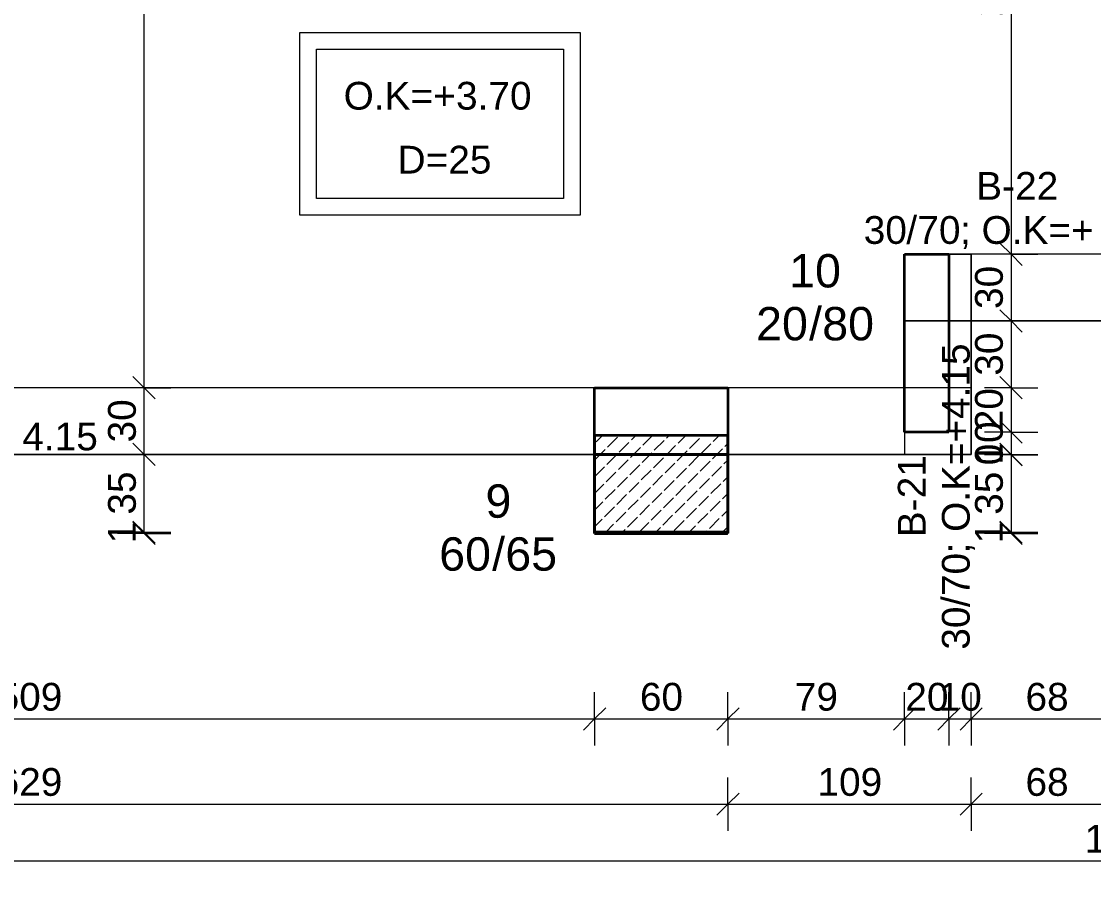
# Model space of a CAD drawing. Header units: centimetres. Extents: x 43 to 2252, y 95 to 1890.
# Drawn here: x 566.4 to 1049, y 94.9 to 484.7 of the extents above; entities that cross this region are included whole.
import ezdxf

# ---------------------------------------------------------------- set-up
doc = ezdxf.new("R2010")
doc.units = ezdxf.units.CM
doc.linetypes.add('Beton Ole', pattern=[0.3, 0.15, -0.15])
for name, color, linetype, lineweight in [('Dimensions', 130, 'Continuous', 9), ('Dimensions-50', 130, 'Continuous', 9), ('Floor Tags', 130, 'Continuous', 9), ('IfcBuildingElementProxy', 7, 'Continuous', 18), ('IfcColumn', 6, 'Continuous', 18), ('IfcSlab', 7, 'Continuous', 18), ('Structural Column Tags', 130, 'Continuous', 9), ('Structural Columns', 6, 'Continuous', 50), ('Structural Framing Tags', 130, 'Continuous', 9)]:
    doc.layers.add(name, color=color, linetype=linetype, lineweight=lineweight)
doc.styles.add('Arial', font='arial.ttf', dxfattribs={"height": 12.5})
doc.styles.add('Arial_1', font='arial.ttf', dxfattribs={"height": 15})
doc.dimstyles.new('Deng_-_2mm_Arial_2', dxfattribs={"dimscale": 30.48, "dimtxt": 12.753242, "dimasz": 0.328084, "dimexe": 0.393701, "dimexo": 0.0625, "dimgap": 0, "dimtad": 1, "dimdec": 0, "dimzin": 0, "dimdsep": 46, "dimtxsty": 'Arial', "dimblk1": 'OBLIQUE', "dimblk2": 'OBLIQUE', "dimsah": 1, "dimcen": 0.09, "dimazin": 0, "dimtfac": 1, "dimtdec": 4, "dimtix": 1, "dimtmove": 0, "dimatfit": 3, "dimfxl": 0.393701, "dimfxlon": 1, "dimtvp": 1, "dimtolj": 1, "dimtzin": 0, "dimarcsym": 2})
pattern_1 = [(45, (-73.237, -6758.822), (0.3422397, 7.8404), [6.271, -1.524])]

# ---------------------------------------------------------------- blocks, each defined once
blk = doc.blocks.new('M_Concrete-Rectangular Beam1 - 30_70-8932641-K-31')
at = {"layer": 'IfcBuildingElementProxy', "color": 43}
blk.add_line((-28.66, 15), (-28.66, -15), dxfattribs=at)
at = {"layer": 'IfcBuildingElementProxy', "color": 90}
blk.add_line((-28.66, -15), (-28.66, 15), dxfattribs=at)
at = {"layer": 'IfcBuildingElementProxy'}
for p, q in [((39.49, 15), (-28.66, 15)), ((-28.66, 15), (49.49, 15)), ((49.49, 15), (39.49, 15)), ((-28.66, -15), (39.49, -15)), ((-28.66, -15), (49.49, -15)), ((39.49, -15), (49.49, -15))]:
    blk.add_line(p, q, dxfattribs=at)
at = {"layer": 'IfcBuildingElementProxy', "color": 252}
for p, q in [((69.49, 15), (49.49, 15)), ((49.49, 15), (69.49, 15)), ((69.49, 15), (69.49, -15)), ((69.49, -15), (69.49, 15)), ((49.49, -15), (69.49, -15)), ((49.49, -15), (69.49, -15))]:
    blk.add_line(p, q, dxfattribs=at)
blk = doc.blocks.new('M_Concrete-Rectangular Beam1 - 30_70-8955399-K-31')
at = {"layer": 'IfcBuildingElementProxy'}
for p, q in [((-57.82, 15), (-57.82, 5)), ((-57.82, 5), (-57.82, 15)), ((-27.82, 15), (-57.82, 15)), ((-57.82, 15), (32.25, 15)), ((2.25, 15), (-27.82, 15)), ((32.25, 15), (2.25, 15)), ((32.25, 15), (32.25, -15)), ((32.25, -15), (32.25, 15)), ((22.18, -15), (32.25, -15)), ((22.18, -15), (32.25, -15))]:
    blk.add_line(p, q, dxfattribs=at)
at = {"layer": 'IfcBuildingElementProxy', "color": 252}
for p, q in [((-57.82, 5), (-57.82, -15)), ((-57.82, -15), (-57.82, 5)), ((-57.82, -15), (-27.82, -15)), ((-57.82, -15), (22.18, -15)), ((-27.82, -15), (2.25, -15)), ((2.25, -15), (22.18, -15))]:
    blk.add_line(p, q, dxfattribs=at)
blk = doc.blocks.new('TAGFLOOR - D_-1983752-K-31')
at = {"layer": 'Floor Tags'}
for p, q in [((-1.5477, -0.7734), (-1.5477, 0.8701)), ((-1.5477, 0.8701), (0.9758, 0.8701)), ((0.9758, 0.8701), (0.9758, -0.7734)), ((-1.3977, 0.7201), (0.8258, 0.7201)), ((-1.3977, -0.6234), (-1.3977, 0.7201)), ((0.8258, 0.7201), (0.8258, -0.6234)), ((0.8258, -0.6234), (-1.3977, -0.6234)), ((0.9758, -0.7734), (-1.5477, -0.7734))]:
    blk.add_line(p, q, dxfattribs=at)
blk = doc.blocks.new('DIMBLOCK30-K-31')
at = {"layer": 'Dimensions-50', "transparency": 16777216}
for p, q in [((315.85, 170.78), (315.85, 182.78)), ((824.39, 170.78), (824.39, 182.78)), ((315.85, 170.78), (320.85, 175.78)), ((824.39, 170.78), (829.39, 175.78)), ((315.85, 170.78), (310.85, 165.78)), ((315.85, 170.78), (824.39, 170.78)), ((315.85, 170.78), (315.85, 158.78)), ((824.39, 170.78), (819.39, 165.78)), ((824.39, 170.78), (824.39, 158.78))]:
    blk.add_line(p, q, dxfattribs=at)
at = {"layer": 'Dimensions-50', "color": 0, "transparency": 16777216, "insert": (555.7, 187.01), "char_height": 12.5, "width": 34.6103, "attachment_point": 1, "line_spacing_factor": 0.941778, "style": 'Arial'}
blk.add_mtext('509', dxfattribs=at)
blk = doc.blocks.new('_Oblique')
at = {"color": 0, "linetype": 'ByBlock', "lineweight": -2}
blk.add_line((-0.5, -0.5), (0.5, 0.5), dxfattribs=at)
blk = doc.blocks.new('DIMBLOCK31-K-31')
at = {"layer": 'Dimensions-50', "transparency": 16777216}
for p, q in [((824.39, 170.78), (824.39, 182.78)), ((884.39, 170.78), (884.39, 182.78)), ((824.39, 170.78), (829.39, 175.78)), ((884.39, 170.78), (889.39, 175.78)), ((824.39, 170.78), (819.39, 165.78)), ((824.39, 170.78), (884.39, 170.78)), ((824.39, 170.78), (824.39, 158.78)), ((884.39, 170.78), (879.39, 165.78)), ((884.39, 170.78), (884.39, 158.78))]:
    blk.add_line(p, q, dxfattribs=at)
at = {"layer": 'Dimensions-50', "color": 0, "transparency": 16777216, "insert": (844.78, 187.01), "char_height": 12.5, "width": 23.0736, "attachment_point": 1, "line_spacing_factor": 0.941778, "style": 'Arial'}
blk.add_mtext('60', dxfattribs=at)
blk = doc.blocks.new('DIMBLOCK32-K-31')
at = {"layer": 'Dimensions-50', "transparency": 16777216}
for p, q in [((884.39, 170.78), (884.39, 182.78)), ((963.87, 170.78), (963.87, 182.78)), ((884.39, 170.78), (889.39, 175.78)), ((963.87, 170.78), (968.87, 175.78)), ((884.39, 170.78), (879.39, 165.78)), ((884.39, 170.78), (963.87, 170.78)), ((884.39, 170.78), (884.39, 158.78)), ((963.87, 170.78), (958.87, 165.78)), ((963.87, 170.78), (963.87, 158.78))]:
    blk.add_line(p, q, dxfattribs=at)
at = {"layer": 'Dimensions-50', "color": 0, "transparency": 16777216, "insert": (914.52, 187.01), "char_height": 12.5, "width": 23.0736, "attachment_point": 1, "line_spacing_factor": 0.941778, "style": 'Arial'}
blk.add_mtext('79', dxfattribs=at)
blk = doc.blocks.new('DIMBLOCK33-K-31')
at = {"layer": 'Dimensions-50', "transparency": 16777216}
for p, q in [((963.87, 170.78), (963.87, 182.78)), ((983.87, 170.78), (983.87, 182.78)), ((963.87, 170.78), (968.87, 175.78)), ((983.87, 170.78), (988.87, 175.78)), ((963.87, 170.78), (958.87, 165.78)), ((963.87, 170.78), (983.87, 170.78)), ((963.87, 170.78), (963.87, 158.78)), ((983.87, 170.78), (978.87, 165.78)), ((983.87, 170.78), (983.87, 158.78))]:
    blk.add_line(p, q, dxfattribs=at)
at = {"layer": 'Dimensions-50', "color": 0, "transparency": 16777216, "insert": (964.25, 187.01), "char_height": 12.5, "width": 23.0736, "attachment_point": 1, "line_spacing_factor": 0.941778, "style": 'Arial'}
blk.add_mtext('20', dxfattribs=at)
blk = doc.blocks.new('DIMBLOCK34-K-31')
at = {"layer": 'Dimensions-50', "transparency": 16777216}
for p, q in [((983.87, 170.78), (983.87, 182.78)), ((993.87, 170.78), (993.87, 182.78)), ((983.87, 170.78), (988.87, 175.78)), ((993.87, 170.78), (998.87, 175.78)), ((983.87, 170.78), (978.87, 165.78)), ((983.87, 170.78), (993.87, 170.78)), ((983.87, 170.78), (983.87, 158.78)), ((993.87, 170.78), (988.87, 165.78)), ((993.87, 170.78), (993.87, 158.78))]:
    blk.add_line(p, q, dxfattribs=at)
at = {"layer": 'Dimensions-50', "color": 0, "transparency": 16777216, "insert": (979.25, 187.01), "char_height": 12.5, "width": 23.0736, "attachment_point": 1, "line_spacing_factor": 0.941778, "style": 'Arial'}
blk.add_mtext('10', dxfattribs=at)
blk = doc.blocks.new('DIMBLOCK35-K-31')
at = {"layer": 'Dimensions-50', "transparency": 16777216}
for p, q in [((993.87, 170.78), (993.87, 182.78)), ((1062.02, 170.78), (1062.02, 182.78)), ((993.87, 170.78), (998.87, 175.78)), ((1062.02, 170.78), (1067.02, 175.78)), ((993.87, 170.78), (988.87, 165.78)), ((993.87, 170.78), (1062.02, 170.78)), ((993.87, 170.78), (993.87, 158.78)), ((1062.02, 170.78), (1057.02, 165.78)), ((1062.02, 170.78), (1062.02, 158.78))]:
    blk.add_line(p, q, dxfattribs=at)
at = {"layer": 'Dimensions-50', "color": 0, "transparency": 16777216, "insert": (1018.33, 187.01), "char_height": 12.5, "width": 23.0736, "attachment_point": 1, "line_spacing_factor": 0.941778, "style": 'Arial'}
blk.add_mtext('68', dxfattribs=at)
blk = doc.blocks.new('DIMBLOCK49-K-31')
at = {"layer": 'Dimensions-50', "transparency": 16777216}
for p, q in [((255.85, 132.44), (255.85, 144.44)), ((884.39, 132.44), (884.39, 144.44)), ((255.85, 132.44), (260.85, 137.44)), ((884.39, 132.44), (889.39, 137.44)), ((255.85, 132.44), (250.85, 127.44)), ((255.85, 132.44), (884.39, 132.44)), ((255.85, 132.44), (255.85, 120.44)), ((884.39, 132.44), (879.39, 127.44)), ((884.39, 132.44), (884.39, 120.44))]:
    blk.add_line(p, q, dxfattribs=at)
at = {"layer": 'Dimensions-50', "color": 0, "transparency": 16777216, "insert": (555.7, 148.67), "char_height": 12.5, "width": 34.6103, "attachment_point": 1, "line_spacing_factor": 0.941778, "style": 'Arial'}
blk.add_mtext('629', dxfattribs=at)
blk = doc.blocks.new('DIMBLOCK50-K-31')
at = {"layer": 'Dimensions-50', "transparency": 16777216}
for p, q in [((884.39, 132.44), (884.39, 144.44)), ((993.87, 132.44), (993.87, 144.44)), ((884.39, 132.44), (889.39, 137.44)), ((993.87, 132.44), (998.87, 137.44)), ((884.39, 132.44), (879.39, 127.44)), ((884.39, 132.44), (993.87, 132.44)), ((884.39, 132.44), (884.39, 120.44)), ((993.87, 132.44), (988.87, 127.44)), ((993.87, 132.44), (993.87, 120.44))]:
    blk.add_line(p, q, dxfattribs=at)
at = {"layer": 'Dimensions-50', "color": 0, "transparency": 16777216, "insert": (924.71, 148.67), "char_height": 12.5, "width": 34.6103, "attachment_point": 1, "line_spacing_factor": 0.941778, "style": 'Arial'}
blk.add_mtext('109', dxfattribs=at)
blk = doc.blocks.new('DIMBLOCK51-K-31')
at = {"layer": 'Dimensions-50', "transparency": 16777216}
for p, q in [((993.87, 132.44), (993.87, 144.44)), ((1062.02, 132.44), (1062.02, 144.44)), ((993.87, 132.44), (998.87, 137.44)), ((1062.02, 132.44), (1067.02, 137.44)), ((993.87, 132.44), (988.87, 127.44)), ((993.87, 132.44), (1062.02, 132.44)), ((993.87, 132.44), (993.87, 120.44)), ((1062.02, 132.44), (1057.02, 127.44)), ((1062.02, 132.44), (1062.02, 120.44))]:
    blk.add_line(p, q, dxfattribs=at)
at = {"layer": 'Dimensions-50', "color": 0, "transparency": 16777216, "insert": (1018.33, 148.67), "char_height": 12.5, "width": 23.0736, "attachment_point": 1, "line_spacing_factor": 0.941778, "style": 'Arial'}
blk.add_mtext('68', dxfattribs=at)
blk = doc.blocks.new('DIMBLOCK55-K-31')
at = {"layer": 'Dimensions-50', "transparency": 16777216}
for p, q in [((255.85, 106.88), (255.85, 118.88)), ((1872.6, 106.88), (1872.6, 118.88)), ((255.85, 106.88), (260.85, 111.88)), ((1872.6, 106.88), (1877.6, 111.88)), ((255.85, 106.88), (250.85, 101.88)), ((255.85, 106.88), (1872.6, 106.88)), ((255.85, 106.88), (255.85, 94.88)), ((1872.6, 106.88), (1867.6, 101.88)), ((1872.6, 106.88), (1872.6, 94.88))]:
    blk.add_line(p, q, dxfattribs=at)
at = {"layer": 'Dimensions-50', "color": 0, "transparency": 16777216, "insert": (1045, 123.11), "char_height": 12.5, "width": 46.1471, "attachment_point": 1, "line_spacing_factor": 0.941778, "style": 'Arial'}
blk.add_mtext('1617', dxfattribs=at)
blk = doc.blocks.new('DIMBLOCK172-K-31')
at = {"layer": 'Dimensions-50', "transparency": 16777216}
for p, q in [((1011.85, 622.95), (1006.85, 627.95)), ((1011.85, 622.95), (999.85, 622.95)), ((1011.85, 622.95), (1011.85, 379.92)), ((1011.85, 622.95), (1016.85, 617.95)), ((1011.85, 622.95), (1023.85, 622.95)), ((1011.85, 379.92), (1006.85, 384.92)), ((1011.85, 379.92), (999.85, 379.92)), ((1011.85, 379.92), (1016.85, 374.92)), ((1011.85, 379.92), (1023.85, 379.92))]:
    blk.add_line(p, q, dxfattribs=at)
at = {"layer": 'Dimensions-50', "color": 0, "transparency": 16777216, "insert": (995.63, 487.01), "char_height": 12.5, "width": 34.6103, "attachment_point": 1, "rotation": 90, "line_spacing_factor": 0.941778, "style": 'Arial'}
blk.add_mtext('243', dxfattribs=at)
blk = doc.blocks.new('DIMBLOCK173-K-31')
at = {"layer": 'Dimensions-50', "transparency": 16777216}
for p, q in [((1011.85, 379.92), (1006.85, 384.92)), ((1011.85, 379.92), (999.85, 379.92)), ((1011.85, 379.92), (1011.85, 349.92)), ((1011.85, 379.92), (1016.85, 374.92)), ((1011.85, 379.92), (1023.85, 379.92)), ((1011.85, 349.92), (1006.85, 354.92)), ((1011.85, 349.92), (999.85, 349.92)), ((1011.85, 349.92), (1016.85, 344.92)), ((1011.85, 349.92), (1023.85, 349.92))]:
    blk.add_line(p, q, dxfattribs=at)
at = {"layer": 'Dimensions-50', "color": 0, "transparency": 16777216, "insert": (995.63, 355.3), "char_height": 12.5, "width": 23.0736, "attachment_point": 1, "rotation": 90, "line_spacing_factor": 0.941778, "style": 'Arial'}
blk.add_mtext('30', dxfattribs=at)
blk = doc.blocks.new('DIMBLOCK174-K-31')
at = {"layer": 'Dimensions-50', "transparency": 16777216}
for p, q in [((1011.85, 349.92), (1006.85, 354.92)), ((1011.85, 349.92), (999.85, 349.92)), ((1011.85, 349.92), (1011.85, 319.85)), ((1011.85, 349.92), (1016.85, 344.92)), ((1011.85, 349.92), (1023.85, 349.92)), ((1011.85, 319.85), (1006.85, 324.85)), ((1011.85, 319.85), (999.85, 319.85)), ((1011.85, 319.85), (1016.85, 314.85)), ((1011.85, 319.85), (1023.85, 319.85))]:
    blk.add_line(p, q, dxfattribs=at)
at = {"layer": 'Dimensions-50', "color": 0, "transparency": 16777216, "insert": (995.63, 325.27), "char_height": 12.5, "width": 23.0736, "attachment_point": 1, "rotation": 90, "line_spacing_factor": 0.941778, "style": 'Arial'}
blk.add_mtext('30', dxfattribs=at)
blk = doc.blocks.new('DIMBLOCK175-K-31')
at = {"layer": 'Dimensions-50', "transparency": 16777216}
for p, q in [((1011.85, 319.85), (1006.85, 324.85)), ((1011.85, 319.85), (999.85, 319.85)), ((1011.85, 319.85), (1011.85, 299.92)), ((1011.85, 319.85), (1016.85, 314.85)), ((1011.85, 319.85), (1023.85, 319.85)), ((1011.85, 299.92), (1006.85, 304.92)), ((1011.85, 299.92), (999.85, 299.92)), ((1011.85, 299.92), (1016.85, 294.92)), ((1011.85, 299.92), (1023.85, 299.92))]:
    blk.add_line(p, q, dxfattribs=at)
at = {"layer": 'Dimensions-50', "color": 0, "transparency": 16777216, "insert": (995.63, 300.27), "char_height": 12.5, "width": 23.0736, "attachment_point": 1, "rotation": 90, "line_spacing_factor": 0.941778, "style": 'Arial'}
blk.add_mtext('20', dxfattribs=at)
blk = doc.blocks.new('DIMBLOCK176-K-31')
at = {"layer": 'Dimensions-50', "transparency": 16777216}
for p, q in [((1011.85, 299.92), (1006.85, 304.92)), ((1011.85, 299.92), (999.85, 299.92)), ((1011.85, 299.92), (1011.85, 289.85)), ((1011.85, 299.92), (1016.85, 294.92)), ((1011.85, 299.92), (1023.85, 299.92)), ((1011.85, 289.85), (1006.85, 294.85)), ((1011.85, 289.85), (999.85, 289.85)), ((1011.85, 289.85), (1016.85, 284.85)), ((1011.85, 289.85), (1023.85, 289.85))]:
    blk.add_line(p, q, dxfattribs=at)
at = {"layer": 'Dimensions-50', "color": 0, "transparency": 16777216, "insert": (995.63, 285.27), "char_height": 12.5, "width": 23.0736, "attachment_point": 1, "rotation": 90, "line_spacing_factor": 0.941778, "style": 'Arial'}
blk.add_mtext('10', dxfattribs=at)
blk = doc.blocks.new('DIMBLOCK177-K-31')
at = {"layer": 'Dimensions-50', "transparency": 16777216}
for p, q in [((1011.85, 289.85), (1006.85, 294.85)), ((1011.85, 289.69), (1006.85, 294.69)), ((1011.85, 289.85), (999.85, 289.85)), ((1011.85, 289.69), (999.85, 289.69)), ((1011.85, 289.85), (1011.85, 289.69)), ((1011.85, 289.85), (1016.85, 284.85)), ((1011.85, 289.85), (1023.85, 289.85)), ((1011.85, 289.69), (1016.85, 284.69)), ((1011.85, 289.69), (1023.85, 289.69))]:
    blk.add_line(p, q, dxfattribs=at)
at = {"layer": 'Dimensions-50', "color": 0, "transparency": 16777216, "insert": (995.63, 284.96), "char_height": 12.5, "width": 11.5368, "attachment_point": 1, "rotation": 90, "line_spacing_factor": 0.941778, "style": 'Arial'}
blk.add_mtext('\\fArial|b0|i0|c177|p34|;0', dxfattribs=at)
blk = doc.blocks.new('DIMBLOCK178-K-31')
at = {"layer": 'Dimensions-50', "transparency": 16777216}
for p, q in [((1011.85, 289.69), (1006.85, 294.69)), ((1011.85, 289.69), (999.85, 289.69)), ((1011.85, 289.69), (1011.85, 254.85)), ((1011.85, 289.69), (1016.85, 284.69)), ((1011.85, 289.69), (1023.85, 289.69)), ((1011.85, 254.85), (1006.85, 259.85)), ((1011.85, 254.85), (999.85, 254.85)), ((1011.85, 254.85), (1016.85, 249.85)), ((1011.85, 254.85), (1023.85, 254.85))]:
    blk.add_line(p, q, dxfattribs=at)
at = {"layer": 'Dimensions-50', "color": 0, "transparency": 16777216, "insert": (995.63, 262.66), "char_height": 12.5, "width": 23.0736, "attachment_point": 1, "rotation": 90, "line_spacing_factor": 0.941778, "style": 'Arial'}
blk.add_mtext('35', dxfattribs=at)
blk = doc.blocks.new('DIMBLOCK179-K-31')
at = {"layer": 'Dimensions-50', "transparency": 16777216}
for p, q in [((1011.85, 254.85), (1006.85, 259.85)), ((1011.85, 254.32), (1006.85, 259.32)), ((1011.85, 254.85), (999.85, 254.85)), ((1011.85, 254.32), (999.85, 254.32)), ((1011.85, 254.85), (1011.85, 254.32)), ((1011.85, 254.85), (1016.85, 249.85)), ((1011.85, 254.85), (1023.85, 254.85)), ((1011.85, 254.32), (1016.85, 249.32)), ((1011.85, 254.32), (1023.85, 254.32))]:
    blk.add_line(p, q, dxfattribs=at)
at = {"layer": 'Dimensions-50', "color": 0, "transparency": 16777216, "insert": (995.63, 249.77), "char_height": 12.5, "width": 11.5368, "attachment_point": 1, "rotation": 90, "line_spacing_factor": 0.941778, "style": 'Arial'}
blk.add_mtext('\\fArial|b0|i0|c177|p34|;1', dxfattribs=at)
blk = doc.blocks.new('DIMBLOCK180-K-31')
at = {"layer": 'Dimensions-50', "transparency": 16777216}
for p, q in [((621.61, 254.85), (616.61, 259.85)), ((621.61, 254.32), (616.61, 259.32)), ((621.61, 254.85), (609.61, 254.85)), ((621.61, 254.32), (609.61, 254.32)), ((621.61, 254.32), (621.61, 254.85)), ((621.61, 254.85), (626.61, 249.85)), ((621.61, 254.85), (633.61, 254.85)), ((621.61, 254.32), (626.61, 249.32)), ((621.61, 254.32), (633.61, 254.32))]:
    blk.add_line(p, q, dxfattribs=at)
at = {"layer": 'Dimensions-50', "color": 0, "transparency": 16777216, "insert": (605.39, 249.77), "char_height": 12.5, "width": 11.5368, "attachment_point": 1, "rotation": 90, "line_spacing_factor": 0.941778, "style": 'Arial'}
blk.add_mtext('\\fArial|b0|i0|c177|p34|;1', dxfattribs=at)
blk = doc.blocks.new('DIMBLOCK181-K-31')
at = {"layer": 'Dimensions-50', "transparency": 16777216}
for p, q in [((621.61, 289.85), (616.61, 294.85)), ((621.61, 289.85), (609.61, 289.85)), ((621.61, 254.85), (621.61, 289.85)), ((621.61, 289.85), (626.61, 284.85)), ((621.61, 289.85), (633.61, 289.85)), ((621.61, 254.85), (616.61, 259.85)), ((621.61, 254.85), (609.61, 254.85)), ((621.61, 254.85), (626.61, 249.85)), ((621.61, 254.85), (633.61, 254.85))]:
    blk.add_line(p, q, dxfattribs=at)
at = {"layer": 'Dimensions-50', "color": 0, "transparency": 16777216, "insert": (605.39, 262.73), "char_height": 12.5, "width": 23.0736, "attachment_point": 1, "rotation": 90, "line_spacing_factor": 0.941778, "style": 'Arial'}
blk.add_mtext('35', dxfattribs=at)
blk = doc.blocks.new('DIMBLOCK182-K-31')
at = {"layer": 'Dimensions-50', "transparency": 16777216}
for p, q in [((621.61, 319.85), (616.61, 324.85)), ((621.61, 319.85), (609.61, 319.85)), ((621.61, 289.85), (621.61, 319.85)), ((621.61, 319.85), (626.61, 314.85)), ((621.61, 319.85), (633.61, 319.85)), ((621.61, 289.85), (616.61, 294.85)), ((621.61, 289.85), (609.61, 289.85)), ((621.61, 289.85), (626.61, 284.85)), ((621.61, 289.85), (633.61, 289.85))]:
    blk.add_line(p, q, dxfattribs=at)
at = {"layer": 'Dimensions-50', "color": 0, "transparency": 16777216, "insert": (605.39, 295.23), "char_height": 12.5, "width": 23.0736, "attachment_point": 1, "rotation": 90, "line_spacing_factor": 0.941778, "style": 'Arial'}
blk.add_mtext('30', dxfattribs=at)
blk = doc.blocks.new('DIMBLOCK183-K-31')
at = {"layer": 'Dimensions-50', "transparency": 16777216}
for p, q in [((621.61, 812.76), (616.61, 817.76)), ((621.61, 812.76), (609.61, 812.76)), ((621.61, 319.85), (621.61, 812.76)), ((621.61, 812.76), (626.61, 807.76)), ((621.61, 812.76), (633.61, 812.76)), ((621.61, 319.85), (616.61, 324.85)), ((621.61, 319.85), (609.61, 319.85)), ((621.61, 319.85), (626.61, 314.85)), ((621.61, 319.85), (633.61, 319.85))]:
    blk.add_line(p, q, dxfattribs=at)
at = {"layer": 'Dimensions-50', "color": 0, "transparency": 16777216, "insert": (605.39, 551.88), "char_height": 12.5, "width": 34.6103, "attachment_point": 1, "rotation": 90, "line_spacing_factor": 0.941778, "style": 'Arial'}
blk.add_mtext('493', dxfattribs=at)

msp = doc.modelspace()

# ---------------------------------------------------------------- hatches: boundary and pattern name
at = {"layer": 'IfcColumn', "linetype": 'Beton Ole'}
h = msp.add_hatch(dxfattribs=at)
h.set_pattern_fill('FP_1', style=0, pattern_type=2)
h.set_pattern_definition(pattern_1)
h.paths.add_polyline_path([(824.39, 289.85), (884.39, 289.85), (884.39, 298.32), (824.39, 298.32)])
h = msp.add_hatch(dxfattribs=at)
h.set_pattern_fill('FP_1', style=0, pattern_type=2)
h.set_pattern_definition(pattern_1)
h.paths.add_polyline_path([(884.39, 254.85), (884.39, 289.85), (824.39, 289.85), (824.39, 254.85)])
h = msp.add_hatch(dxfattribs=at)
h.set_pattern_fill('FP_1', style=0, pattern_type=2)
h.set_pattern_definition(pattern_1)
h.paths.add_polyline_path([(884.39, 254.32), (884.39, 254.85), (824.39, 254.85), (824.39, 254.32)])

# ---------------------------------------------------------------- linework, layer by layer
at = {"layer": 'IfcBuildingElementProxy'}
for p, q in [((824.39, 319.85), (315.85, 319.85)), ((824.39, 319.85), (315.85, 319.85)), ((963.87, 319.85), (884.39, 319.85)), ((963.87, 319.85), (884.39, 319.85)), ((993.87, 319.85), (983.87, 319.85)), ((993.87, 319.85), (983.87, 319.85)), ((993.87, 289.85), (993.87, 319.85)), ((993.87, 319.85), (993.87, 289.85)), ((285.85, 289.85), (824.39, 289.85)), ((824.39, 289.85), (285.85, 289.85)), ((884.39, 289.85), (963.87, 289.85)), ((993.87, 289.85), (884.39, 289.85)), ((963.87, 289.85), (993.87, 289.85))]:
    msp.add_line(p, q, dxfattribs=at)
at = {"layer": 'IfcBuildingElementProxy', "color": 252}
for p, q in [((884.39, 319.85), (824.39, 319.85)), ((884.39, 319.85), (824.39, 319.85)), ((983.87, 319.85), (963.87, 319.85)), ((983.87, 319.85), (963.87, 319.85)), ((884.39, 289.85), (824.39, 289.85))]:
    msp.add_line(p, q, dxfattribs=at)
at = {"layer": 'IfcBuildingElementProxy', "color": 90}
msp.add_line((824.39, 289.85), (884.39, 289.85), dxfattribs=at)
at = {"layer": 'IfcColumn', "color": 8, "linetype": 'Beton Ole', "lineweight": 35}
for p, q in [((963.87, 299.92), (963.87, 379.92)), ((963.87, 379.92), (983.87, 379.92)), ((983.87, 379.92), (983.87, 299.92)), ((824.39, 289.85), (824.39, 319.85)), ((824.39, 319.85), (884.39, 319.85)), ((884.39, 319.85), (884.39, 289.85)), ((983.87, 299.92), (963.87, 299.92)), ((824.39, 298.32), (824.39, 289.85)), ((884.39, 298.32), (824.39, 298.32)), ((884.39, 289.85), (884.39, 298.32)), ((884.39, 289.85), (824.39, 289.85)), ((824.39, 289.85), (884.39, 289.85)), ((824.39, 254.85), (824.39, 289.85)), ((824.39, 289.85), (884.39, 289.85)), ((884.39, 289.85), (824.39, 289.85)), ((884.39, 289.85), (884.39, 254.85))]:
    msp.add_line(p, q, dxfattribs=at)
at = {"layer": 'IfcColumn', "color": 10, "linetype": 'Beton Ole', "lineweight": 35}
for p, q in [((884.39, 298.32), (824.39, 298.32)), ((824.39, 298.32), (824.39, 289.85)), ((884.39, 289.85), (884.39, 298.32)), ((824.39, 289.85), (824.39, 254.85)), ((824.39, 289.85), (824.39, 254.85)), ((884.39, 254.85), (884.39, 289.85)), ((884.39, 254.85), (884.39, 289.85)), ((884.39, 254.85), (824.39, 254.85)), ((824.39, 254.32), (824.39, 254.85)), ((824.39, 254.32), (884.39, 254.32)), ((884.39, 254.85), (884.39, 254.32))]:
    msp.add_line(p, q, dxfattribs=at)
at = {"layer": 'IfcColumn', "color": 9, "linetype": 'Beton Ole', "lineweight": 35}
for p, q in [((824.39, 254.85), (824.39, 254.32)), ((884.39, 254.32), (824.39, 254.32)), ((884.39, 254.32), (884.39, 254.85))]:
    msp.add_line(p, q, dxfattribs=at)
at = {"layer": 'IfcSlab'}
for p, q in [((1082.02, 349.92), (993.87, 349.92)), ((993.87, 349.92), (993.87, 289.85)), ((255.85, 289.85), (993.87, 289.85))]:
    msp.add_line(p, q, dxfattribs=at)
at = {"layer": 'Structural Columns', "color": 10, "lineweight": 35}
for p, q in [((963.87, 299.92), (963.87, 379.92)), ((963.87, 379.92), (983.87, 379.92)), ((983.87, 379.92), (983.87, 299.92)), ((824.39, 254.85), (824.39, 319.85)), ((824.39, 319.85), (884.39, 319.85)), ((884.39, 319.85), (884.39, 254.85)), ((983.87, 299.92), (963.87, 299.92)), ((884.39, 254.85), (824.39, 254.85))]:
    msp.add_line(p, q, dxfattribs=at)

# ---------------------------------------------------------------- block references
at = {"layer": 'Floor Tags', "xscale": 49.99999999999998, "yscale": 49.99999999999998, "zscale": 49.99999999999998}
msp.add_blockref('TAGFLOOR - D_-1983752-K-31', (769.07, 436.18), dxfattribs=at)
at = {"layer": 'IfcBuildingElementProxy'}
for name, p, rotation in [('M_Concrete-Rectangular Beam1 - 30_70-8932641-K-31', (1033.36, 364.92), 180), ('M_Concrete-Rectangular Beam1 - 30_70-8955399-K-31', (978.87, 322.09), 270)]:
    msp.add_blockref(name, p, dxfattribs=dict(at, rotation=rotation))

# ---------------------------------------------------------------- texts
at = {"layer": 'Structural Column Tags', "color": 7, "char_height": 15, "attachment_point": 1, "style": 'Arial_1'}
for s, insert, width in [('10', (911.97, 380), 28.8607), ('20', (897.09, 356.19), 28.8607), ('\\fArial|b0|i0|c177|p34|;/', (920.9, 356.19), 7.2152), ('80', (926.85, 356.19), 28.8607), ('\\fArial|b0|i0|c177|p34|;9', (775.28, 276.35), 14.4304), ('60', (754.44, 252.53), 28.8607), ('\\fArial|b0|i0|c177|p34|;/', (778.26, 252.53), 7.2152), ('65', (784.21, 252.53), 28.8607)]:
    msp.add_mtext(s, dxfattribs=dict(at, insert=insert, width=width))
at = {"layer": 'Structural Framing Tags', "color": 7, "char_height": 12.5, "attachment_point": 1, "style": 'Arial'}
for s, insert, width in [('B-', (996.13, 416.96), 21.2447), ('22', (1013.66, 416.96), 23.2489), ('30', (945.53, 397.11), 23.2489), ('\\fArial|b0|i0|c177|p34|;/', (964.71, 397.11), 6.0127), ('70', (969.67, 397.11), 23.2489), ('; O.K=+', (988.86, 397.11), 73.3544), ('4.15', (566.82, 304.18), 40.8861)]:
    msp.add_mtext(s, dxfattribs=dict(at, insert=insert, width=width))
at = {"layer": 'Structural Framing Tags', "color": 7, "char_height": 12.5, "attachment_point": 1, "rotation": 90, "style": 'Arial'}
for s, insert, width in [('4.15', (980.72, 305.8), 40.8861), ('; O.K=+', (980.72, 245.27), 73.3544), ('21', (960.88, 270.08), 23.2489), ('B-', (960.88, 252.55), 21.2447), ('70', (980.72, 226.09), 23.2489), ('\\fArial|b0|i0|c177|p34|;/', (980.72, 221.13), 6.0127), ('30', (980.72, 201.95), 23.2489)]:
    msp.add_mtext(s, dxfattribs=dict(at, insert=insert, width=width))

# ---------------------------------------------------------------- dimensions: what is measured, and where the dimension line sits
at = {"layer": 'Dimensions'}
for base, p1, p2, override, picture, middle in [((621.61, 812.76), (609.61, 319.85), (609.61, 812.76), {"dimpost": '<>', "dimfxl": 492.917294}, 'DIMBLOCK183-K-31', (615.23, 566.3)), ((1011.85, 379.92), (1023.85, 622.95), (1023.85, 379.92), {"dimpost": '<>', "dimfxl": 243.034756}, 'DIMBLOCK172-K-31', (1005.47, 501.43)), ((1011.85, 349.92), (1023.85, 379.92), (1023.85, 349.92), {"dimpost": '<>', "dimfxl": 30}, 'DIMBLOCK173-K-31', (1005.47, 364.92)), ((1011.85, 319.85), (1023.85, 349.92), (999.85, 319.85), {"dimpost": '<>', "dimfxl": 38.474241}, 'DIMBLOCK174-K-31', (1005.47, 334.88)), ((621.61, 319.85), (609.61, 289.85), (609.61, 319.85), {"dimpost": '<>', "dimfxl": 30}, 'DIMBLOCK182-K-31', (615.23, 304.85)), ((1011.85, 299.92), (999.85, 319.85), (999.85, 299.92), {"dimpost": '<>', "dimfxl": 19.928964}, 'DIMBLOCK175-K-31', (1005.47, 309.88)), ((1011.85, 289.85), (999.85, 299.92), (999.85, 289.85), {"dimpost": '<>', "dimfxl": 10.071036}, 'DIMBLOCK176-K-31', (1005.47, 294.88)), ((621.61, 289.85), (633.61, 254.85), (609.61, 289.85), {"dimpost": '<>', "dimfxl": 42.43819}, 'DIMBLOCK181-K-31', (615.23, 272.35)), ((1011.85, 289.69), (999.85, 289.85), (1023.85, 289.69), {"dimpost": '<>', "dimfxl": 24.000477}, 'DIMBLOCK177-K-31', (1005.47, 289.77)), ((1011.85, 254.85), (1023.85, 289.69), (999.85, 254.85), {"dimpost": '<>', "dimfxl": 42.313535}, 'DIMBLOCK178-K-31', (1005.47, 272.27)), ((621.61, 254.85), (633.61, 254.32), (633.61, 254.85), {"dimpost": '<>', "dimfxl": 0.527611}, 'DIMBLOCK180-K-31', (615.34, 254.58)), ((1011.85, 254.32), (999.85, 254.85), (999.85, 254.32), {"dimpost": '<>', "dimfxl": 0.527611}, 'DIMBLOCK179-K-31', (1005.58, 254.58))]:
    dim = msp.add_linear_dim(base=base, p1=p1, p2=p2, angle=90, dimstyle='Deng_-_2mm_Arial_2', override=override, dxfattribs=at)
    dim.commit()
    dim.dimension.update_dxf_attribs({"geometry": picture, "text_midpoint": middle})
for base, p1, p2, override, picture, middle in [((824.39, 170.78), (315.85, 182.78), (824.39, 182.78), {"dimpost": '<>', "dimfxl": 508.542674}, 'DIMBLOCK30-K-31', (570.12, 177.17)), ((884.39, 170.78), (824.39, 182.78), (884.39, 182.78), {"dimpost": '<>', "dimfxl": 60}, 'DIMBLOCK31-K-31', (854.39, 177.17)), ((963.87, 170.78), (884.39, 182.78), (963.87, 182.78), {"dimpost": '<>', "dimfxl": 79.475439}, 'DIMBLOCK32-K-31', (924.13, 177.17)), ((983.87, 170.78), (963.87, 182.78), (983.87, 182.78), {"dimpost": '<>', "dimfxl": 20}, 'DIMBLOCK33-K-31', (973.87, 177.17)), ((993.87, 170.78), (983.87, 182.78), (993.87, 182.78), {"dimpost": '<>', "dimfxl": 10}, 'DIMBLOCK34-K-31', (988.87, 177.17)), ((1062.02, 170.78), (993.87, 182.78), (1062.02, 182.78), {"dimpost": '<>', "dimfxl": 68.15}, 'DIMBLOCK35-K-31', (1027.94, 177.17)), ((884.39, 132.44), (255.85, 144.44), (884.39, 144.44), {"dimpost": '<>', "dimfxl": 628.542674}, 'DIMBLOCK49-K-31', (570.12, 138.82)), ((993.87, 132.44), (884.39, 144.44), (993.87, 144.44), {"dimpost": '<>', "dimfxl": 109.475439}, 'DIMBLOCK50-K-31', (939.13, 138.82)), ((1062.02, 132.44), (993.87, 144.44), (1062.02, 144.44), {"dimpost": '<>', "dimfxl": 68.15}, 'DIMBLOCK51-K-31', (1027.94, 138.82)), ((1872.6, 106.88), (255.85, 118.88), (1872.6, 118.88), {"dimpost": '<>', "dimfxl": 1616.75222}, 'DIMBLOCK55-K-31', (1064.23, 113.27))]:
    dim = msp.add_linear_dim(base=base, p1=p1, p2=p2, dimstyle='Deng_-_2mm_Arial_2', override=override, dxfattribs=at)
    dim.commit()
    dim.dimension.update_dxf_attribs({"geometry": picture, "text_midpoint": middle})

# ---------------------------------------------------------------- next in the draw order: texts
at = {"layer": 'Floor Tags', "color": 7, "char_height": 12.5, "attachment_point": 1, "style": 'Arial', "bg_fill": 3, "box_fill_scale": 1.25, "bg_fill_color": 256, "bg_fill_true_color": 13158600, "bg_fill_transparency": 0}
for s, insert, width in [('O.K=+', (711.43, 457.53), 61.3291), ('D=', (735.73, 428.76), 27.6582)]:
    msp.add_mtext(s, dxfattribs=dict(at, insert=insert, width=width))

# ---------------------------------------------------------------- next in the draw order: texts
for s, insert, width in [('3.70', (762.03, 457.53), 40.8861), ('25', (758.55, 428.76), 23.2489)]:
    msp.add_mtext(s, dxfattribs=dict(at, insert=insert, width=width))

doc.saveas('drawing.dxf')
